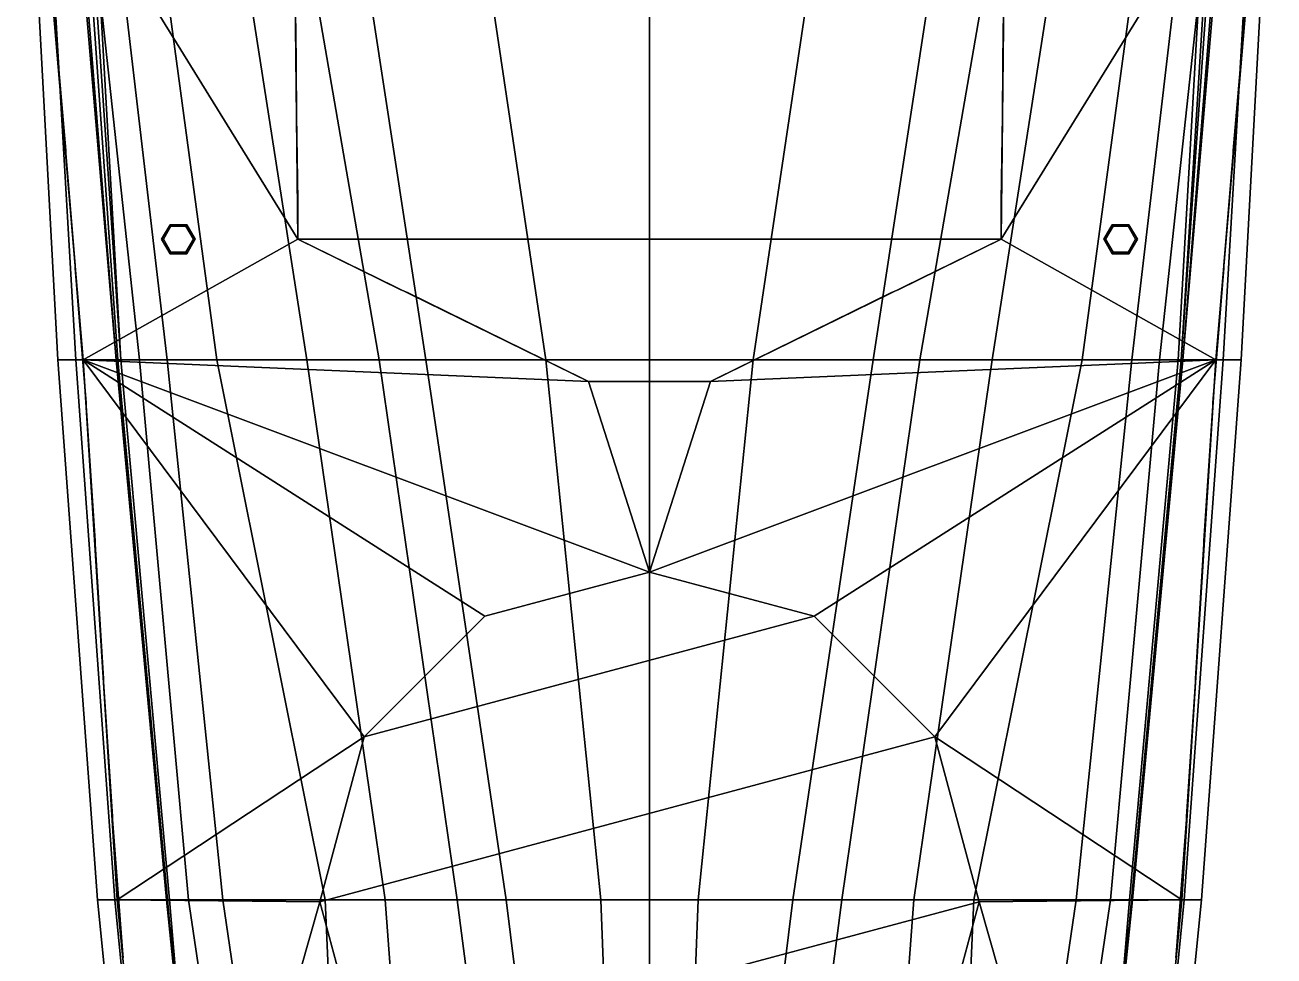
# Model space of a CAD drawing. Extents: x -12 to 12, y -95 to 93.
# Drawn here: x -10.42 to 10.42, y -44.93 to -29.41 of the extents above; entities that cross this region are included whole.
import ezdxf

# ---------------------------------------------------------------- set-up
doc = ezdxf.new("R2010")
doc.units = 0
doc.layers.get('0').update_dxf_attribs({"linetype": 'CONTINUOUS'})
doc.layers.add('RAILINGS', color=6, linetype='CONTINUOUS')
doc.layers.add('SUPERSCTUCTURE', color=3, linetype='CONTINUOUS')

msp = doc.modelspace()

# ---------------------------------------------------------------- linework, layer by layer
for points in [[(-10.22, -25.93, 6.17), (-10.36, -25.93, 5.76), (-9.87, -34.99, 5.92), (-9.45, -34.99, 6.25)], [(-10.36, -25.93, 5.57), (-10.1, -25.93, 4.67), (-9.57, -34.99, 4.67), (-9.87, -34.99, 5.72)], [(-10.36, -25.93, 5.76), (-10.36, -25.93, 5.57), (-9.87, -34.99, 5.72), (-9.87, -34.99, 5.92)], [(-10.1, -25.93, 4.67), (-9.34, -25.93, 1.27), (-8.82, -34.99, 1.34), (-9.57, -34.99, 4.67)], [(-9.67, -25.93, -0.38), (-9.67, -25.93, -1.25), (-8.9, -34.99, -0.78), (-8.9, -34.99, -0.05)], [(-9.62, -25.93, -0.06), (-9.67, -25.93, -0.38), (-8.9, -34.99, -0.05), (-8.9, -34.99, 0.39)], [(-9.67, -25.93, -1.25), (-9.49, -25.93, -2.42), (-8.51, -34.99, -2.42), (-8.9, -34.99, -0.78)], [(-9.51, -25.93, 0.39), (-9.62, -25.93, -0.06), (-8.9, -34.99, 0.39), (-8.87, -34.99, 0.7)], [(-9.44, -25.93, 0.7), (-9.51, -25.93, 0.39), (-8.87, -34.99, 0.7), (-8.82, -34.99, 1.03)], [(-9.49, -25.93, -2.42), (-9.11, -25.93, -3.36), (-8.05, -34.99, -3.36), (-8.51, -34.99, -2.42)], [(-9.34, -25.93, 1.03), (-9.44, -25.93, 0.7), (-8.82, -34.99, 1.03)], [(-9.34, -25.93, 1.27), (-9.34, -25.93, 1.03), (-8.82, -34.99, 1.03), (-8.82, -34.99, 1.34)], [(-9.11, -25.93, -3.36), (-8.44, -25.93, -4.42), (-7.22, -34.99, -4.42), (-8.05, -34.99, -3.36)], [(-8.44, -25.93, -4.42), (-7.13, -25.93, -5.56), (-5.72, -34.99, -5.46), (-7.22, -34.99, -4.42)], [(-7.13, -25.93, -5.56), (-6.08, -25.93, -6.11), (-4.51, -34.99, -6.11), (-5.72, -34.99, -5.46)], [(-6.08, -25.93, -6.11), (-5.12, -25.93, -6.51), (-3.73, -34.99, -6.39), (-4.51, -34.99, -6.11)], [(-5.12, -25.93, -6.51), (-3.08, -25.93, -6.88), (-1.73, -34.99, -6.88), (-3.73, -34.99, -6.39)], [(0, -34.99, -7.11), (-1.73, -34.99, -6.88), (-3.08, -25.93, -6.88), (0, -25.93, -7.11)], [(0, -25.93, -7.11), (3.08, -25.93, -6.88), (1.73, -34.99, -6.88), (0, -34.99, -7.11)], [(3.73, -34.99, -6.39), (1.73, -34.99, -6.88), (3.08, -25.93, -6.88), (5.12, -25.93, -6.51)], [(4.51, -34.99, -6.11), (3.73, -34.99, -6.39), (5.12, -25.93, -6.51), (6.08, -25.93, -6.11)], [(5.72, -34.99, -5.46), (4.51, -34.99, -6.11), (6.08, -25.93, -6.11), (7.13, -25.93, -5.56)], [(7.22, -34.99, -4.42), (5.72, -34.99, -5.46), (7.13, -25.93, -5.56), (8.44, -25.93, -4.42)], [(8.05, -34.99, -3.36), (7.22, -34.99, -4.42), (8.44, -25.93, -4.42), (9.11, -25.93, -3.36)], [(8.51, -34.99, -2.42), (8.05, -34.99, -3.36), (9.11, -25.93, -3.36), (9.49, -25.93, -2.42)], [(8.9, -34.99, -0.78), (8.51, -34.99, -2.42), (9.49, -25.93, -2.42), (9.67, -25.93, -1.25)], [(9.57, -34.99, 4.67), (8.82, -34.99, 1.34), (9.34, -25.93, 1.27), (10.1, -25.93, 4.67)], [(8.82, -34.99, 1.03), (8.87, -34.99, 0.7), (9.44, -25.93, 0.7), (9.34, -25.93, 1.03)], [(8.82, -34.99, 1.34), (8.82, -34.99, 1.03), (9.34, -25.93, 1.03), (9.34, -25.93, 1.27)], [(8.87, -34.99, 0.7), (8.87, -34.99, 0.7), (9.51, -25.93, 0.39), (9.44, -25.93, 0.7)], [(8.87, -34.99, 0.7), (8.9, -34.99, 0.39), (9.62, -25.93, -0.06), (9.51, -25.93, 0.39)], [(8.9, -34.99, 0.39), (8.9, -34.99, -0.05), (9.67, -25.93, -0.38), (9.62, -25.93, -0.06)], [(8.9, -34.99, -0.05), (8.9, -34.99, -0.78), (9.67, -25.93, -1.25), (9.67, -25.93, -0.38)], [(9.45, -34.99, 6.25), (9.87, -34.99, 5.92), (10.36, -25.93, 5.76), (10.22, -25.93, 6.17)], [(9.87, -34.99, 5.72), (9.57, -34.99, 4.67), (10.1, -25.93, 4.67), (10.36, -25.93, 5.57)], [(9.87, -34.99, 5.92), (9.87, -34.99, 5.72), (10.36, -25.93, 5.57), (10.36, -25.93, 5.76)], [(-8.11, -32.98, 6.31), (-7.985, -32.763, 6.31), (-8, -32.738, 6.28), (-8.14, -32.98, 6.28)], [(-8, -32.738, 6.23), (-8.14, -32.98, 6.23), (-8.14, -32.98, 6.28), (-8, -32.738, 6.28)], [(-7.985, -32.763, 6.31), (-8.11, -32.98, 6.31), (-8.11, -32.98, 6.92), (-7.985, -32.763, 6.92)], [(-7.985, -32.763, 6.31), (-7.735, -32.763, 6.31), (-7.72, -32.738, 6.28), (-8, -32.738, 6.28)], [(-7.72, -32.738, 6.23), (-8, -32.738, 6.23), (-8, -32.738, 6.28), (-7.72, -32.738, 6.28)], [(-7.735, -32.763, 6.31), (-7.985, -32.763, 6.31), (-7.985, -32.763, 6.92), (-7.735, -32.763, 6.92)], [(-7.735, -32.763, 6.31), (-7.61, -32.98, 6.31), (-7.58, -32.98, 6.28), (-7.72, -32.738, 6.28)], [(-7.61, -32.98, 6.31), (-7.735, -32.763, 6.31), (-7.735, -32.763, 6.92), (-7.61, -32.98, 6.92)], [(-7.58, -32.98, 6.23), (-7.72, -32.738, 6.23), (-7.72, -32.738, 6.28), (-7.58, -32.98, 6.28)], [(7.72, -32.738, 6.23), (7.58, -32.98, 6.23), (7.58, -32.98, 6.28), (7.72, -32.738, 6.28)], [(7.61, -32.98, 6.31), (7.735, -32.763, 6.31), (7.72, -32.738, 6.28), (7.58, -32.98, 6.28)], [(7.735, -32.763, 6.31), (7.61, -32.98, 6.31), (7.61, -32.98, 6.92), (7.735, -32.763, 6.92)], [(8, -32.738, 6.23), (7.72, -32.738, 6.23), (7.72, -32.738, 6.28), (8, -32.738, 6.28)], [(7.735, -32.763, 6.31), (7.985, -32.763, 6.31), (8, -32.738, 6.28), (7.72, -32.738, 6.28)], [(7.985, -32.763, 6.31), (7.735, -32.763, 6.31), (7.735, -32.763, 6.92), (7.985, -32.763, 6.92)], [(7.985, -32.763, 6.31), (8.11, -32.98, 6.31), (8.14, -32.98, 6.28), (8, -32.738, 6.28)], [(8.11, -32.98, 6.31), (7.985, -32.763, 6.31), (7.985, -32.763, 6.92), (8.11, -32.98, 6.92)], [(8.14, -32.98, 6.23), (8, -32.738, 6.23), (8, -32.738, 6.28), (8.14, -32.98, 6.28)], [(-7.985, -33.197, 6.31), (-8.11, -32.98, 6.31), (-8.14, -32.98, 6.28), (-8, -33.222, 6.28)], [(-8.14, -32.98, 6.23), (-8, -33.222, 6.23), (-8, -33.222, 6.28), (-8.14, -32.98, 6.28)], [(-8.11, -32.98, 6.31), (-7.985, -33.197, 6.31), (-7.985, -33.197, 6.92), (-8.11, -32.98, 6.92)], [(-7.735, -33.197, 6.31), (-7.61, -32.98, 6.31), (-7.61, -32.98, 6.92), (-7.735, -33.197, 6.92)], [(-7.61, -32.98, 6.31), (-7.735, -33.197, 6.31), (-7.72, -33.222, 6.28), (-7.58, -32.98, 6.28)], [(-7.72, -33.222, 6.23), (-7.58, -32.98, 6.23), (-7.58, -32.98, 6.28), (-7.72, -33.222, 6.28)], [(7.58, -32.98, 6.23), (7.72, -33.222, 6.23), (7.72, -33.222, 6.28), (7.58, -32.98, 6.28)], [(7.735, -33.197, 6.31), (7.61, -32.98, 6.31), (7.58, -32.98, 6.28), (7.72, -33.222, 6.28)], [(7.61, -32.98, 6.31), (7.735, -33.197, 6.31), (7.735, -33.197, 6.92), (7.61, -32.98, 6.92)], [(8.11, -32.98, 6.31), (7.985, -33.197, 6.31), (8, -33.222, 6.28), (8.14, -32.98, 6.28)], [(7.985, -33.197, 6.31), (8.11, -32.98, 6.31), (8.11, -32.98, 6.92), (7.985, -33.197, 6.92)], [(8, -33.222, 6.23), (8.14, -32.98, 6.23), (8.14, -32.98, 6.28), (8, -33.222, 6.28)], [(-7.735, -33.197, 6.31), (-7.985, -33.197, 6.31), (-8, -33.222, 6.28), (-7.72, -33.222, 6.28)], [(-8, -33.222, 6.23), (-7.72, -33.222, 6.23), (-7.72, -33.222, 6.28), (-8, -33.222, 6.28)], [(-7.985, -33.197, 6.31), (-7.735, -33.197, 6.31), (-7.735, -33.197, 6.92), (-7.985, -33.197, 6.92)], [(7.985, -33.197, 6.31), (7.735, -33.197, 6.31), (7.72, -33.222, 6.28), (8, -33.222, 6.28)], [(7.72, -33.222, 6.23), (8, -33.222, 6.23), (8, -33.222, 6.28), (7.72, -33.222, 6.28)], [(7.735, -33.197, 6.31), (7.985, -33.197, 6.31), (7.985, -33.197, 6.92), (7.735, -33.197, 6.92)], [(-9.45, -34.99, 6.25), (-9.87, -34.99, 5.92), (-9.21, -44, 5.92), (-8.88, -44, 6.3)], [(-9.87, -34.99, 5.72), (-9.57, -34.99, 4.67), (-8.92, -44, 4.67), (-9.21, -44, 5.72)], [(-9.87, -34.99, 5.92), (-9.87, -34.99, 5.72), (-9.21, -44, 5.72), (-9.21, -44, 5.92)], [(-9.57, -34.99, 4.67), (-8.82, -34.99, 1.34), (-8.01, -44, 1.34), (-8.92, -44, 4.67)], [(-8.87, -34.99, 0.7), (-8.9, -34.99, 0.39), (-8.05, -44, 0.39), (-8.04, -44, 0.7)], [(-8.9, -34.99, 0.39), (-8.9, -34.99, -0.05), (-8.06, -44, 0.14), (-8.05, -44, 0.39)], [(-8.9, -34.99, -0.05), (-8.9, -34.99, -0.78), (-8.06, -44, -0.54), (-8.06, -44, 0.14)], [(-8.9, -34.99, -0.78), (-8.51, -34.99, -2.42), (-7.69, -44, -1.9), (-8.06, -44, -0.54)], [(-8.82, -34.99, 1.03), (-8.87, -34.99, 0.7), (-8.04, -44, 0.7), (-8.01, -44, 0.95)], [(-8.82, -34.99, 1.34), (-8.82, -34.99, 1.03), (-8.01, -44, 0.95), (-8.01, -44, 1.34)], [(-8.51, -34.99, -2.42), (-8.05, -34.99, -3.36), (-7.12, -44, -3.1), (-7.69, -44, -1.9)], [(-8.05, -34.99, -3.36), (-7.22, -34.99, -4.42), (-5.41, -44, -4.71), (-7.12, -44, -3.1)], [(-7.22, -34.99, -4.42), (-5.72, -34.99, -5.46), (-4.41, -44, -5.73), (-5.41, -44, -4.71)], [(-5.72, -34.99, -5.46), (-4.51, -34.99, -6.11), (-3.21, -44, -6.18), (-4.41, -44, -5.73)], [(-4.51, -34.99, -6.11), (-3.73, -34.99, -6.39), (-2.39, -44, -6.27), (-3.21, -44, -6.18)], [(-3.73, -34.99, -6.39), (-1.73, -34.99, -6.88), (-0.81, -44, -6.98), (-2.39, -44, -6.27)], [(0, -44, -7.11), (-0.81, -44, -6.98), (-1.73, -34.99, -6.88), (0, -34.99, -7.11)], [(0, -34.99, -7.11), (1.73, -34.99, -6.88), (0.81, -44, -6.98), (0, -44, -7.11)], [(2.39, -44, -6.27), (0.81, -44, -6.98), (1.73, -34.99, -6.88), (3.73, -34.99, -6.39)], [(3.21, -44, -6.18), (2.39, -44, -6.27), (3.73, -34.99, -6.39), (4.51, -34.99, -6.11)], [(4.41, -44, -5.73), (3.21, -44, -6.18), (4.51, -34.99, -6.11), (5.72, -34.99, -5.46)], [(5.41, -44, -4.71), (4.41, -44, -5.73), (5.72, -34.99, -5.46), (7.22, -34.99, -4.42)], [(7.12, -44, -3.1), (5.41, -44, -4.71), (7.22, -34.99, -4.42), (8.05, -34.99, -3.36)], [(7.69, -44, -1.9), (7.12, -44, -3.1), (8.05, -34.99, -3.36), (8.51, -34.99, -2.42)], [(8.06, -44, -0.54), (7.69, -44, -1.9), (8.51, -34.99, -2.42), (8.9, -34.99, -0.78)], [(8.01, -44, 0.95), (8.04, -44, 0.7), (8.87, -34.99, 0.7), (8.82, -34.99, 1.03)], [(8.01, -44, 1.34), (8.01, -44, 0.95), (8.82, -34.99, 1.03), (8.82, -34.99, 1.34)], [(8.92, -44, 4.67), (8.01, -44, 1.34), (8.82, -34.99, 1.34), (9.57, -34.99, 4.67)], [(8.04, -44, 0.7), (8.05, -44, 0.39), (8.9, -34.99, 0.39), (8.87, -34.99, 0.7)], [(8.05, -44, 0.39), (8.06, -44, 0.14), (8.9, -34.99, -0.05), (8.9, -34.99, 0.39)], [(8.06, -44, 0.14), (8.06, -44, -0.54), (8.9, -34.99, -0.78), (8.9, -34.99, -0.05)], [(8.88, -44, 6.3), (9.21, -44, 5.92), (9.87, -34.99, 5.92), (9.45, -34.99, 6.25)], [(9.21, -44, 5.72), (8.92, -44, 4.67), (9.57, -34.99, 4.67), (9.87, -34.99, 5.72)], [(9.21, -44, 5.92), (9.21, -44, 5.72), (9.87, -34.99, 5.72), (9.87, -34.99, 5.92)], [(0, -38.53, 7.41), (-2.75, -39.267, 7.41), (-4.763, -41.28, 7.41), (2.75, -39.267, 7.41)], [(0, -38.53, 6.27), (-2.75, -39.267, 6.28), (-2.75, -39.267, 7.41), (0, -38.53, 7.41)], [(2.75, -39.267, 6.28), (0, -38.53, 6.27), (0, -38.53, 7.41), (2.75, -39.267, 7.41)], [(2.75, -39.267, 7.41), (-4.763, -41.28, 7.41), (-5.5, -44.03, 7.41), (4.763, -41.28, 7.41)], [(-2.75, -39.267, 6.28), (-4.763, -41.28, 6.29), (-4.763, -41.28, 7.41), (-2.75, -39.267, 7.41)], [(4.763, -41.28, 6.29), (2.75, -39.267, 6.28), (2.75, -39.267, 7.41), (4.763, -41.28, 7.41)], [(4.763, -41.28, 7.41), (-5.5, -44.03, 7.41), (-4.763, -46.78, 7.41), (5.5, -44.03, 7.41)], [(-4.763, -41.28, 6.29), (-5.5, -44.03, 6.31), (-5.5, -44.03, 7.41), (-4.763, -41.28, 7.41)], [(5.5, -44.03, 6.31), (4.763, -41.28, 6.29), (4.763, -41.28, 7.41), (5.5, -44.03, 7.41)], [(-8.88, -44, 6.3), (-9.21, -44, 5.92), (-8.32, -52.89, 5.92), (-8.02, -52.89, 6.32)], [(-9.21, -44, 5.72), (-8.92, -44, 4.67), (-8.05, -52.89, 4.67), (-8.32, -52.89, 5.72)], [(-9.21, -44, 5.92), (-9.21, -44, 5.72), (-8.32, -52.89, 5.72), (-8.32, -52.89, 5.92)], [(-8.92, -44, 4.67), (-8.01, -44, 1.34), (-7.26, -52.89, 1.34), (-8.05, -52.89, 4.67)], [(-8.06, -44, 0.14), (-8.06, -44, -0.54), (-6.91, -52.89, -0.54), (-7.14, -52.89, 0.14)], [(-8.06, -44, -0.54), (-7.69, -44, -1.9), (-6.37, -52.89, -1.9), (-6.91, -52.89, -0.54)], [(-8.05, -44, 0.39), (-8.06, -44, 0.14), (-7.14, -52.89, 0.14), (-7.19, -52.89, 0.39)], [(-8.04, -44, 0.7), (-8.05, -44, 0.39), (-7.19, -52.89, 0.39), (-7.25, -52.89, 0.7)], [(-8.01, -44, 0.95), (-8.04, -44, 0.7), (-7.25, -52.89, 0.7), (-7.26, -52.89, 0.95)], [(-8.01, -44, 1.34), (-8.01, -44, 0.95), (-7.26, -52.89, 0.95), (-7.26, -52.89, 1.34)], [(-7.69, -44, -1.9), (-7.12, -44, -3.1), (-5.81, -52.89, -2.84), (-6.37, -52.89, -1.9)], [(-7.12, -44, -3.1), (-5.41, -44, -4.71), (-5.02, -52.89, -3.74), (-5.81, -52.89, -2.84)], [(-5.5, -44.03, 6.31), (-4.763, -46.78, 6.31), (-4.763, -46.78, 7.41), (-5.5, -44.03, 7.41)], [(-5.41, -44, -4.71), (-4.41, -44, -5.73), (-3.75, -52.89, -5.6), (-5.02, -52.89, -3.74)], [(5.5, -44.03, 7.41), (-4.763, -46.78, 7.41), (-2.75, -48.793, 7.41), (4.763, -46.78, 7.41)], [(-4.41, -44, -5.73), (-3.21, -44, -6.18), (-2.05, -52.89, -5.68), (-3.75, -52.89, -5.6)], [(-3.21, -44, -6.18), (-2.39, -44, -6.27), (-1.29, -52.89, -6.05), (-2.05, -52.89, -5.68)], [(-2.39, -44, -6.27), (-0.81, -44, -6.98), (-0.47, -52.89, -6.68), (-1.29, -52.89, -6.05)], [(0, -52.89, -7.11), (-0.47, -52.89, -6.68), (-0.81, -44, -6.98), (0, -44, -7.11)], [(0, -44, -7.11), (0.81, -44, -6.98), (0.47, -52.89, -6.68), (0, -52.89, -7.11)], [(1.29, -52.89, -6.05), (0.47, -52.89, -6.68), (0.81, -44, -6.98), (2.39, -44, -6.27)], [(2.05, -52.89, -5.68), (1.29, -52.89, -6.05), (2.39, -44, -6.27), (3.21, -44, -6.18)], [(3.75, -52.89, -5.6), (2.05, -52.89, -5.68), (3.21, -44, -6.18), (4.41, -44, -5.73)], [(5.02, -52.89, -3.74), (3.75, -52.89, -5.6), (4.41, -44, -5.73), (5.41, -44, -4.71)], [(4.763, -46.78, 6.31), (5.5, -44.03, 6.31), (5.5, -44.03, 7.41), (4.763, -46.78, 7.41)], [(5.81, -52.89, -2.84), (5.02, -52.89, -3.74), (5.41, -44, -4.71), (7.12, -44, -3.1)], [(6.37, -52.89, -1.9), (5.81, -52.89, -2.84), (7.12, -44, -3.1), (7.69, -44, -1.9)], [(6.91, -52.89, -0.54), (6.37, -52.89, -1.9), (7.69, -44, -1.9), (8.06, -44, -0.54)], [(7.14, -52.89, 0.14), (6.91, -52.89, -0.54), (8.06, -44, -0.54), (8.06, -44, 0.14)], [(7.19, -52.89, 0.39), (7.14, -52.89, 0.14), (8.06, -44, 0.14), (8.05, -44, 0.39)], [(7.25, -52.89, 0.7), (7.19, -52.89, 0.39), (8.05, -44, 0.39), (8.04, -44, 0.7)], [(7.26, -52.89, 0.95), (7.25, -52.89, 0.7), (8.04, -44, 0.7), (8.01, -44, 0.95)], [(8.05, -52.89, 4.67), (7.26, -52.89, 1.34), (8.01, -44, 1.34), (8.92, -44, 4.67)], [(7.26, -52.89, 1.34), (7.26, -52.89, 0.95), (8.01, -44, 0.95), (8.01, -44, 1.34)], [(8.02, -52.89, 6.32), (8.32, -52.89, 5.92), (9.21, -44, 5.92), (8.88, -44, 6.3)], [(8.32, -52.89, 5.72), (8.05, -52.89, 4.67), (8.92, -44, 4.67), (9.21, -44, 5.72)], [(8.32, -52.89, 5.92), (8.32, -52.89, 5.72), (9.21, -44, 5.72), (9.21, -44, 5.92)]]:
    msp.add_3dface(points)
at = {"layer": 'RAILINGS'}
for points in [[(-9.9, -29.59, 6.81), (-9.9, -29.59, 6.86), (-10.06, -27.73, 6.84), (-10.06, -27.73, 6.79)], [(-10.06, -27.73, 6.79), (-10.06, -27.73, 6.84), (-9.9, -29.59, 6.86), (-9.9, -29.59, 6.81)], [(-10.06, -27.73, 7.31), (-10.06, -27.73, 7.36), (-9.9, -29.59, 7.38), (-9.9, -29.59, 7.33)], [(-9.9, -29.59, 7.33), (-9.9, -29.59, 7.38), (-10.06, -27.73, 7.36), (-10.06, -27.73, 7.31)], [(9.9, -29.59, 7.33), (9.9, -29.59, 7.38), (10.06, -27.73, 7.36), (10.06, -27.73, 7.31)], [(10.06, -27.73, 7.31), (10.06, -27.73, 7.36), (9.9, -29.59, 7.38), (9.9, -29.59, 7.33)], [(10.06, -27.73, 6.79), (10.06, -27.73, 6.84), (9.9, -29.59, 6.86), (9.9, -29.59, 6.81)], [(9.9, -29.59, 6.81), (9.9, -29.59, 6.86), (10.06, -27.73, 6.84), (10.06, -27.73, 6.79)], [(-5.9, -29.43, 8.75), (-5.9, -29.38, 8.75), (-5.9, -29.38, 9.84), (-5.9, -29.43, 9.84)], [(-5.9, -29.43, 9.84), (-5.9, -29.38, 9.84), (-5.9, -29.38, 8.75), (-5.9, -29.43, 8.75)], [(5.9, -29.43, 9.84), (5.9, -29.38, 9.84), (5.9, -29.38, 8.75), (5.9, -29.43, 8.75)], [(5.9, -29.43, 8.75), (5.9, -29.38, 8.75), (5.9, -29.38, 9.84), (5.9, -29.43, 9.84)], [(-9.9, -29.64, 6.2), (-9.9, -29.59, 6.2), (-9.9, -29.59, 7.38), (-9.9, -29.64, 7.38)], [(-9.9, -29.64, 7.38), (-9.9, -29.59, 7.38), (-9.9, -29.59, 6.2), (-9.9, -29.64, 6.2)], [(-5.9, -29.43, 9.27), (-5.9, -29.43, 9.32), (-5.89, -30.86, 9.32), (-5.89, -30.86, 9.27)], [(-5.89, -30.86, 9.27), (-5.89, -30.86, 9.32), (-5.9, -29.43, 9.32), (-5.9, -29.43, 9.27)], [(-5.89, -30.86, 9.79), (-5.89, -30.86, 9.84), (-5.9, -29.43, 9.84), (-5.9, -29.43, 9.79)], [(-5.9, -29.43, 9.79), (-5.9, -29.43, 9.84), (-5.89, -30.86, 9.84), (-5.89, -30.86, 9.79)], [(5.9, -29.43, 9.79), (5.9, -29.43, 9.84), (5.89, -30.86, 9.84), (5.89, -30.86, 9.79)], [(5.89, -30.86, 9.79), (5.89, -30.86, 9.84), (5.9, -29.43, 9.84), (5.9, -29.43, 9.79)], [(5.89, -30.86, 9.27), (5.89, -30.86, 9.32), (5.9, -29.43, 9.32), (5.9, -29.43, 9.27)], [(5.9, -29.43, 9.27), (5.9, -29.43, 9.32), (5.89, -30.86, 9.32), (5.89, -30.86, 9.27)], [(9.9, -29.64, 7.38), (9.9, -29.59, 7.38), (9.9, -29.59, 6.2), (9.9, -29.64, 6.2)], [(9.9, -29.64, 6.2), (9.9, -29.59, 6.2), (9.9, -29.59, 7.38), (9.9, -29.64, 7.38)], [(-9.74, -31.5, 6.82), (-9.74, -31.5, 6.87), (-9.9, -29.64, 6.86), (-9.9, -29.64, 6.81)], [(-9.9, -29.64, 6.81), (-9.9, -29.64, 6.86), (-9.74, -31.5, 6.87), (-9.74, -31.5, 6.82)], [(-9.9, -29.64, 7.33), (-9.9, -29.64, 7.38), (-9.74, -31.5, 7.39), (-9.74, -31.5, 7.34)], [(-9.74, -31.5, 7.34), (-9.74, -31.5, 7.39), (-9.9, -29.64, 7.38), (-9.9, -29.64, 7.33)], [(9.74, -31.5, 7.34), (9.74, -31.5, 7.39), (9.9, -29.64, 7.38), (9.9, -29.64, 7.33)], [(9.9, -29.64, 7.33), (9.9, -29.64, 7.38), (9.74, -31.5, 7.39), (9.74, -31.5, 7.34)], [(9.9, -29.64, 6.81), (9.9, -29.64, 6.86), (9.74, -31.5, 6.87), (9.74, -31.5, 6.82)], [(9.74, -31.5, 6.82), (9.74, -31.5, 6.87), (9.9, -29.64, 6.86), (9.9, -29.64, 6.81)], [(-5.89, -30.91, 9.84), (-5.89, -30.86, 9.84), (-5.89, -30.86, 8.75), (-5.89, -30.91, 8.75)], [(-5.89, -30.91, 8.75), (-5.89, -30.86, 8.75), (-5.89, -30.86, 9.84), (-5.89, -30.91, 9.84)], [(-5.87, -32.34, 9.27), (-5.87, -32.34, 9.32), (-5.89, -30.91, 9.32), (-5.89, -30.91, 9.27)], [(-5.89, -30.91, 9.27), (-5.89, -30.91, 9.32), (-5.87, -32.34, 9.32), (-5.87, -32.34, 9.27)], [(-5.89, -30.91, 9.79), (-5.89, -30.91, 9.84), (-5.87, -32.34, 9.84), (-5.87, -32.34, 9.79)], [(-5.87, -32.34, 9.79), (-5.87, -32.34, 9.84), (-5.89, -30.91, 9.84), (-5.89, -30.91, 9.79)], [(5.87, -32.34, 9.79), (5.87, -32.34, 9.84), (5.89, -30.91, 9.84), (5.89, -30.91, 9.79)], [(5.89, -30.91, 9.79), (5.89, -30.91, 9.84), (5.87, -32.34, 9.84), (5.87, -32.34, 9.79)], [(5.89, -30.91, 9.27), (5.89, -30.91, 9.32), (5.87, -32.34, 9.32), (5.87, -32.34, 9.27)], [(5.87, -32.34, 9.27), (5.87, -32.34, 9.32), (5.89, -30.91, 9.32), (5.89, -30.91, 9.27)], [(5.89, -30.91, 8.75), (5.89, -30.86, 8.75), (5.89, -30.86, 9.84), (5.89, -30.91, 9.84)], [(5.89, -30.91, 9.84), (5.89, -30.86, 9.84), (5.89, -30.86, 8.75), (5.89, -30.91, 8.75)], [(-9.74, -31.55, 6.21), (-9.74, -31.5, 6.21), (-9.74, -31.5, 7.39), (-9.74, -31.55, 7.39)], [(-9.74, -31.55, 7.39), (-9.74, -31.5, 7.39), (-9.74, -31.5, 6.21), (-9.74, -31.55, 6.21)], [(-9.58, -33.41, 6.84), (-9.58, -33.41, 6.89), (-9.74, -31.55, 6.87), (-9.74, -31.55, 6.82)], [(-9.74, -31.55, 6.82), (-9.74, -31.55, 6.87), (-9.58, -33.41, 6.89), (-9.58, -33.41, 6.84)], [(-9.74, -31.55, 7.34), (-9.74, -31.55, 7.39), (-9.58, -33.41, 7.41), (-9.58, -33.41, 7.36)], [(-9.58, -33.41, 7.36), (-9.58, -33.41, 7.41), (-9.74, -31.55, 7.39), (-9.74, -31.55, 7.34)], [(9.58, -33.41, 7.36), (9.58, -33.41, 7.41), (9.74, -31.55, 7.39), (9.74, -31.55, 7.34)], [(9.74, -31.55, 7.34), (9.74, -31.55, 7.39), (9.58, -33.41, 7.41), (9.58, -33.41, 7.36)], [(9.74, -31.55, 6.82), (9.74, -31.55, 6.87), (9.58, -33.41, 6.89), (9.58, -33.41, 6.84)], [(9.58, -33.41, 6.84), (9.58, -33.41, 6.89), (9.74, -31.55, 6.87), (9.74, -31.55, 6.82)], [(9.74, -31.55, 7.39), (9.74, -31.5, 7.39), (9.74, -31.5, 6.21), (9.74, -31.55, 6.21)], [(9.74, -31.55, 6.21), (9.74, -31.5, 6.21), (9.74, -31.5, 7.39), (9.74, -31.55, 7.39)], [(-5.87, -32.39, 8.75), (-5.87, -32.34, 8.75), (-5.87, -32.34, 9.84), (-5.87, -32.39, 9.84)], [(-5.87, -32.39, 9.84), (-5.87, -32.34, 9.84), (-5.87, -32.34, 8.75), (-5.87, -32.39, 8.75)], [(-5.87, -32.39, 9.27), (-5.87, -32.39, 9.32), (-5.87, -32.98, 9.32), (-5.87, -32.98, 9.27)], [(-5.87, -32.98, 9.27), (-5.87, -32.98, 9.32), (-5.87, -32.39, 9.32), (-5.87, -32.39, 9.27)], [(-5.87, -32.98, 9.79), (-5.87, -32.98, 9.84), (-5.87, -32.39, 9.84), (-5.87, -32.39, 9.79)], [(-5.87, -32.39, 9.79), (-5.87, -32.39, 9.84), (-5.87, -32.98, 9.84), (-5.87, -32.98, 9.79)], [(5.87, -32.39, 9.84), (5.87, -32.34, 9.84), (5.87, -32.34, 8.75), (5.87, -32.39, 8.75)], [(5.87, -32.39, 8.75), (5.87, -32.34, 8.75), (5.87, -32.34, 9.84), (5.87, -32.39, 9.84)], [(5.87, -32.39, 9.79), (5.87, -32.39, 9.84), (5.87, -32.98, 9.84), (5.87, -32.98, 9.79)], [(5.87, -32.98, 9.79), (5.87, -32.98, 9.84), (5.87, -32.39, 9.84), (5.87, -32.39, 9.79)], [(5.87, -32.98, 9.27), (5.87, -32.98, 9.32), (5.87, -32.39, 9.32), (5.87, -32.39, 9.27)], [(5.87, -32.39, 9.27), (5.87, -32.39, 9.32), (5.87, -32.98, 9.32), (5.87, -32.98, 9.27)], [(-4.15, -33.82, 9.27), (-4.15, -33.82, 9.32), (-5.87, -32.98, 9.32), (-5.87, -32.98, 9.27)], [(-5.87, -32.98, 9.27), (-5.87, -32.98, 9.32), (-4.15, -33.82, 9.32), (-4.15, -33.82, 9.27)], [(-5.87, -32.98, 9.79), (-5.87, -32.98, 9.84), (-4.15, -33.82, 9.84), (-4.15, -33.82, 9.79)], [(-4.15, -33.82, 9.79), (-4.15, -33.82, 9.84), (-5.87, -32.98, 9.84), (-5.87, -32.98, 9.79)], [(4.15, -33.82, 9.79), (4.15, -33.82, 9.84), (5.87, -32.98, 9.84), (5.87, -32.98, 9.79)], [(5.87, -32.98, 9.79), (5.87, -32.98, 9.84), (4.15, -33.82, 9.84), (4.15, -33.82, 9.79)], [(5.87, -32.98, 9.27), (5.87, -32.98, 9.32), (4.15, -33.82, 9.32), (4.15, -33.82, 9.27)], [(4.15, -33.82, 9.27), (4.15, -33.82, 9.32), (5.87, -32.98, 9.32), (5.87, -32.98, 9.27)], [(-9.58, -33.46, 6.23), (-9.58, -33.41, 6.23), (-9.58, -33.41, 7.41), (-9.58, -33.46, 7.41)], [(-9.58, -33.46, 7.41), (-9.58, -33.41, 7.41), (-9.58, -33.41, 6.23), (-9.58, -33.46, 6.23)], [(-9.4, -35.71, 6.87), (-9.4, -35.71, 6.92), (-9.58, -33.46, 6.89), (-9.58, -33.46, 6.84)], [(-9.58, -33.46, 6.84), (-9.58, -33.46, 6.89), (-9.4, -35.71, 6.92), (-9.4, -35.71, 6.87)], [(-9.58, -33.46, 7.36), (-9.58, -33.46, 7.41), (-9.4, -35.71, 7.44), (-9.4, -35.71, 7.39)], [(-9.4, -35.71, 7.39), (-9.4, -35.71, 7.44), (-9.58, -33.46, 7.41), (-9.58, -33.46, 7.36)], [(9.4, -35.71, 7.39), (9.4, -35.71, 7.44), (9.58, -33.46, 7.41), (9.58, -33.46, 7.36)], [(9.58, -33.46, 7.36), (9.58, -33.46, 7.41), (9.4, -35.71, 7.44), (9.4, -35.71, 7.39)], [(9.58, -33.46, 6.84), (9.58, -33.46, 6.89), (9.4, -35.71, 6.92), (9.4, -35.71, 6.87)], [(9.4, -35.71, 6.87), (9.4, -35.71, 6.92), (9.58, -33.46, 6.89), (9.58, -33.46, 6.84)], [(9.58, -33.46, 7.41), (9.58, -33.41, 7.41), (9.58, -33.41, 6.23), (9.58, -33.46, 6.23)], [(9.58, -33.46, 6.23), (9.58, -33.41, 6.23), (9.58, -33.41, 7.41), (9.58, -33.46, 7.41)], [(-4.04, -33.87, 9.84), (-4.15, -33.82, 9.84), (-4.15, -33.82, 8.75), (-4.04, -33.87, 8.75)], [(-4.04, -33.87, 8.75), (-4.15, -33.82, 8.75), (-4.15, -33.82, 9.84), (-4.04, -33.87, 9.84)], [(-1.12, -35.3, 9.27), (-1.12, -35.3, 9.32), (-4.04, -33.87, 9.32), (-4.04, -33.87, 9.27)], [(-4.04, -33.87, 9.27), (-4.04, -33.87, 9.32), (-1.12, -35.3, 9.32), (-1.12, -35.3, 9.27)], [(-4.04, -33.87, 9.79), (-4.04, -33.87, 9.84), (-1.12, -35.3, 9.84), (-1.12, -35.3, 9.79)], [(-1.12, -35.3, 9.79), (-1.12, -35.3, 9.84), (-4.04, -33.87, 9.84), (-4.04, -33.87, 9.79)], [(1.12, -35.3, 9.79), (1.12, -35.3, 9.84), (4.04, -33.87, 9.84), (4.04, -33.87, 9.79)], [(4.04, -33.87, 9.79), (4.04, -33.87, 9.84), (1.12, -35.3, 9.84), (1.12, -35.3, 9.79)], [(4.04, -33.87, 9.27), (4.04, -33.87, 9.32), (1.12, -35.3, 9.32), (1.12, -35.3, 9.27)], [(1.12, -35.3, 9.27), (1.12, -35.3, 9.32), (4.04, -33.87, 9.32), (4.04, -33.87, 9.27)], [(4.04, -33.87, 8.75), (4.15, -33.82, 8.75), (4.15, -33.82, 9.84), (4.04, -33.87, 9.84)], [(4.04, -33.87, 9.84), (4.15, -33.82, 9.84), (4.15, -33.82, 8.75), (4.04, -33.87, 8.75)], [(-1.02, -35.35, 9.84), (-1.12, -35.3, 9.84), (-1.12, -35.3, 8.75), (-1.02, -35.35, 8.75)], [(-1.02, -35.35, 8.75), (-1.12, -35.3, 8.75), (-1.12, -35.3, 9.84), (-1.02, -35.35, 9.84)], [(1.02, -35.35, 8.75), (1.12, -35.3, 8.75), (1.12, -35.3, 9.84), (1.02, -35.35, 9.84)], [(1.02, -35.35, 9.84), (1.12, -35.3, 9.84), (1.12, -35.3, 8.75), (1.02, -35.35, 8.75)], [(-9.4, -35.76, 6.26), (-9.4, -35.71, 6.26), (-9.4, -35.71, 7.44), (-9.4, -35.76, 7.44)], [(-9.4, -35.76, 7.44), (-9.4, -35.71, 7.44), (-9.4, -35.71, 6.26), (-9.4, -35.76, 6.26)], [(-9.25, -38.01, 6.88), (-9.25, -38.01, 6.93), (-9.4, -35.76, 6.92), (-9.4, -35.76, 6.87)], [(-9.4, -35.76, 6.87), (-9.4, -35.76, 6.92), (-9.25, -38.01, 6.93), (-9.25, -38.01, 6.88)], [(-9.4, -35.76, 7.39), (-9.4, -35.76, 7.44), (-9.25, -38.01, 7.45), (-9.25, -38.01, 7.4)], [(-9.25, -38.01, 7.4), (-9.25, -38.01, 7.45), (-9.4, -35.76, 7.44), (-9.4, -35.76, 7.39)], [(9.25, -38.01, 7.4), (9.25, -38.01, 7.45), (9.4, -35.76, 7.44), (9.4, -35.76, 7.39)], [(9.4, -35.76, 7.39), (9.4, -35.76, 7.44), (9.25, -38.01, 7.45), (9.25, -38.01, 7.4)], [(9.4, -35.76, 6.87), (9.4, -35.76, 6.92), (9.25, -38.01, 6.93), (9.25, -38.01, 6.88)], [(9.25, -38.01, 6.88), (9.25, -38.01, 6.93), (9.4, -35.76, 6.92), (9.4, -35.76, 6.87)], [(9.4, -35.76, 7.44), (9.4, -35.71, 7.44), (9.4, -35.71, 6.26), (9.4, -35.76, 6.26)], [(9.4, -35.76, 6.26), (9.4, -35.71, 6.26), (9.4, -35.71, 7.44), (9.4, -35.76, 7.44)], [(-9.25, -38.06, 6.27), (-9.25, -38.01, 6.27), (-9.25, -38.01, 7.45), (-9.25, -38.06, 7.45)], [(-9.25, -38.06, 7.45), (-9.25, -38.01, 7.45), (-9.25, -38.01, 6.27), (-9.25, -38.06, 6.27)], [(-9.11, -40.31, 6.89), (-9.11, -40.31, 6.94), (-9.25, -38.06, 6.93), (-9.25, -38.06, 6.88)], [(-9.25, -38.06, 6.88), (-9.25, -38.06, 6.93), (-9.11, -40.31, 6.94), (-9.11, -40.31, 6.89)], [(-9.25, -38.06, 7.4), (-9.25, -38.06, 7.45), (-9.11, -40.31, 7.46), (-9.11, -40.31, 7.41)], [(-9.11, -40.31, 7.41), (-9.11, -40.31, 7.46), (-9.25, -38.06, 7.45), (-9.25, -38.06, 7.4)], [(9.11, -40.31, 7.41), (9.11, -40.31, 7.46), (9.25, -38.06, 7.45), (9.25, -38.06, 7.4)], [(9.25, -38.06, 7.4), (9.25, -38.06, 7.45), (9.11, -40.31, 7.46), (9.11, -40.31, 7.41)], [(9.25, -38.06, 6.88), (9.25, -38.06, 6.93), (9.11, -40.31, 6.94), (9.11, -40.31, 6.89)], [(9.11, -40.31, 6.89), (9.11, -40.31, 6.94), (9.25, -38.06, 6.93), (9.25, -38.06, 6.88)], [(9.25, -38.06, 7.45), (9.25, -38.01, 7.45), (9.25, -38.01, 6.27), (9.25, -38.06, 6.27)], [(9.25, -38.06, 6.27), (9.25, -38.01, 6.27), (9.25, -38.01, 7.45), (9.25, -38.06, 7.45)], [(-9.11, -40.36, 6.28), (-9.11, -40.31, 6.28), (-9.11, -40.31, 7.46), (-9.11, -40.36, 7.46)], [(-9.11, -40.36, 7.46), (-9.11, -40.31, 7.46), (-9.11, -40.31, 6.28), (-9.11, -40.36, 6.28)], [(-8.96, -42.61, 6.9), (-8.96, -42.61, 6.95), (-9.11, -40.36, 6.94), (-9.11, -40.36, 6.89)], [(-9.11, -40.36, 6.89), (-9.11, -40.36, 6.94), (-8.96, -42.61, 6.95), (-8.96, -42.61, 6.9)], [(-9.11, -40.36, 7.41), (-9.11, -40.36, 7.46), (-8.96, -42.61, 7.47), (-8.96, -42.61, 7.42)], [(-8.96, -42.61, 7.42), (-8.96, -42.61, 7.47), (-9.11, -40.36, 7.46), (-9.11, -40.36, 7.41)], [(8.96, -42.61, 7.42), (8.96, -42.61, 7.47), (9.11, -40.36, 7.46), (9.11, -40.36, 7.41)], [(9.11, -40.36, 7.41), (9.11, -40.36, 7.46), (8.96, -42.61, 7.47), (8.96, -42.61, 7.42)], [(9.11, -40.36, 6.89), (9.11, -40.36, 6.94), (8.96, -42.61, 6.95), (8.96, -42.61, 6.9)], [(8.96, -42.61, 6.9), (8.96, -42.61, 6.95), (9.11, -40.36, 6.94), (9.11, -40.36, 6.89)], [(9.11, -40.36, 7.46), (9.11, -40.31, 7.46), (9.11, -40.31, 6.28), (9.11, -40.36, 6.28)], [(9.11, -40.36, 6.28), (9.11, -40.31, 6.28), (9.11, -40.31, 7.46), (9.11, -40.36, 7.46)], [(-8.96, -42.66, 6.29), (-8.96, -42.61, 6.29), (-8.96, -42.61, 7.47), (-8.96, -42.66, 7.47)], [(-8.96, -42.66, 7.47), (-8.96, -42.61, 7.47), (-8.96, -42.61, 6.29), (-8.96, -42.66, 6.29)], [(-8.79, -44.91, 6.92), (-8.79, -44.91, 6.97), (-8.96, -42.66, 6.95), (-8.96, -42.66, 6.9)], [(-8.96, -42.66, 6.9), (-8.96, -42.66, 6.95), (-8.79, -44.91, 6.97), (-8.79, -44.91, 6.92)], [(-8.96, -42.66, 7.42), (-8.96, -42.66, 7.47), (-8.79, -44.91, 7.49), (-8.79, -44.91, 7.44)], [(-8.79, -44.91, 7.44), (-8.79, -44.91, 7.49), (-8.96, -42.66, 7.47), (-8.96, -42.66, 7.42)], [(8.79, -44.91, 7.44), (8.79, -44.91, 7.49), (8.96, -42.66, 7.47), (8.96, -42.66, 7.42)], [(8.96, -42.66, 7.42), (8.96, -42.66, 7.47), (8.79, -44.91, 7.49), (8.79, -44.91, 7.44)], [(8.96, -42.66, 6.9), (8.96, -42.66, 6.95), (8.79, -44.91, 6.97), (8.79, -44.91, 6.92)], [(8.79, -44.91, 6.92), (8.79, -44.91, 6.97), (8.96, -42.66, 6.95), (8.96, -42.66, 6.9)], [(8.96, -42.66, 7.47), (8.96, -42.61, 7.47), (8.96, -42.61, 6.29), (8.96, -42.66, 6.29)], [(8.96, -42.66, 6.29), (8.96, -42.61, 6.29), (8.96, -42.61, 7.47), (8.96, -42.66, 7.47)], [(-8.78, -44.96, 6.31), (-8.79, -44.91, 6.31), (-8.79, -44.91, 7.49), (-8.78, -44.96, 7.49)], [(-8.78, -44.96, 7.49), (-8.79, -44.91, 7.49), (-8.79, -44.91, 6.31), (-8.78, -44.96, 6.31)], [(8.78, -44.96, 7.49), (8.79, -44.91, 7.49), (8.79, -44.91, 6.31), (8.78, -44.96, 6.31)], [(8.78, -44.96, 6.31), (8.79, -44.91, 6.31), (8.79, -44.91, 7.49), (8.78, -44.96, 7.49)]]:
    msp.add_3dface(points, dxfattribs=at)
at = {"layer": 'SUPERSCTUCTURE'}
for points in [[(-10.42, -16.72, 6.13), (-10.22, -25.93, 6.17), (-5.87, -32.98, 6.18), (-6.13, -9.15, 6.09)], [(-6.13, -9.15, 8.75), (-5.87, -32.98, 8.75), (5.87, -32.98, 8.75), (6.13, -9.15, 8.75)], [(-6.13, -9.15, 6.09), (-5.87, -32.98, 6.18), (-5.87, -32.98, 8.75), (-6.13, -9.15, 8.75)], [(5.87, -32.98, 6.18), (10.22, -25.93, 6.17), (10.42, -16.72, 6.13), (6.13, -9.15, 6.09)], [(5.87, -32.98, 8.75), (5.87, -32.98, 6.18), (6.13, -9.15, 6.09), (6.13, -9.15, 8.75)], [(-10.22, -25.93, 6.17), (-9.45, -34.99, 6.25), (-9.45, -34.99, 6.25), (-5.87, -32.98, 6.18)], [(5.87, -32.98, 6.18), (9.45, -34.99, 6.25), (10.22, -25.93, 6.17), (5.87, -32.98, 6.18)], [(-5.87, -32.98, 6.18), (-9.45, -34.99, 6.25), (-9.45, -34.99, 6.25), (-1.02, -35.35, 6.26)], [(1.02, -35.35, 8.75), (5.87, -32.98, 8.75), (-5.87, -32.98, 8.75), (-1.02, -35.35, 8.75)], [(-5.87, -32.98, 8.75), (-5.87, -32.98, 6.18), (-1.02, -35.35, 6.26), (-1.02, -35.35, 8.75)], [(9.45, -34.99, 6.25), (9.45, -34.99, 6.25), (5.87, -32.98, 6.18), (1.02, -35.35, 6.26)], [(1.02, -35.35, 6.26), (5.87, -32.98, 6.18), (5.87, -32.98, 8.75), (1.02, -35.35, 8.75)], [(-9.45, -34.99, 6.25), (-9.45, -34.99, 6.25), (-8.88, -44, 6.3), (-4.763, -41.28, 6.29)], [(0, -38.53, 6.27), (-1.02, -35.35, 6.26), (-9.45, -34.99, 6.25)], [(-9.45, -34.99, 6.25), (-9.45, -34.99, 6.25), (-4.763, -41.28, 6.29), (-2.75, -39.267, 6.28)], [(-9.45, -34.99, 6.25), (-9.45, -34.99, 6.25), (-2.75, -39.267, 6.28), (0, -38.53, 6.27)], [(9.45, -34.99, 6.25), (1.02, -35.35, 6.26), (0, -38.53, 6.27)], [(9.45, -34.99, 6.25), (9.45, -34.99, 6.25), (0, -38.53, 6.27), (2.75, -39.267, 6.28)], [(9.45, -34.99, 6.25), (9.45, -34.99, 6.25), (2.75, -39.267, 6.28), (4.763, -41.28, 6.29)], [(9.45, -34.99, 6.25), (9.45, -34.99, 6.25), (4.763, -41.28, 6.29), (8.88, -44, 6.3)], [(-1.02, -35.35, 8.75), (-1.02, -35.35, 6.26), (1.02, -35.35, 6.26), (1.02, -35.35, 8.75)], [(1.02, -35.35, 6.26), (-1.02, -35.35, 6.26), (0, -38.53, 6.27)], [(-4.763, -41.28, 6.29), (-4.763, -41.28, 6.29), (-8.88, -44, 6.3), (-5.5, -44.03, 6.31)], [(4.763, -41.28, 6.29), (4.763, -41.28, 6.29), (5.5, -44.03, 6.31), (8.88, -44, 6.3)], [(-5.5, -44.03, 6.31), (-5.5, -44.03, 6.31), (-8.88, -44, 6.3), (-8.02, -52.89, 6.32)], [(-4.763, -46.78, 6.31), (-4.763, -46.78, 6.31), (-5.5, -44.03, 6.31), (-8.02, -52.89, 6.32)], [(8.02, -52.89, 6.32), (5.5, -44.03, 6.31), (4.763, -46.78, 6.31), (8.02, -52.89, 6.32)], [(8.02, -52.89, 6.32), (8.88, -44, 6.3), (5.5, -44.03, 6.31), (8.02, -52.89, 6.32)]]:
    msp.add_3dface(points, dxfattribs=at)

doc.saveas('drawing.dxf')
